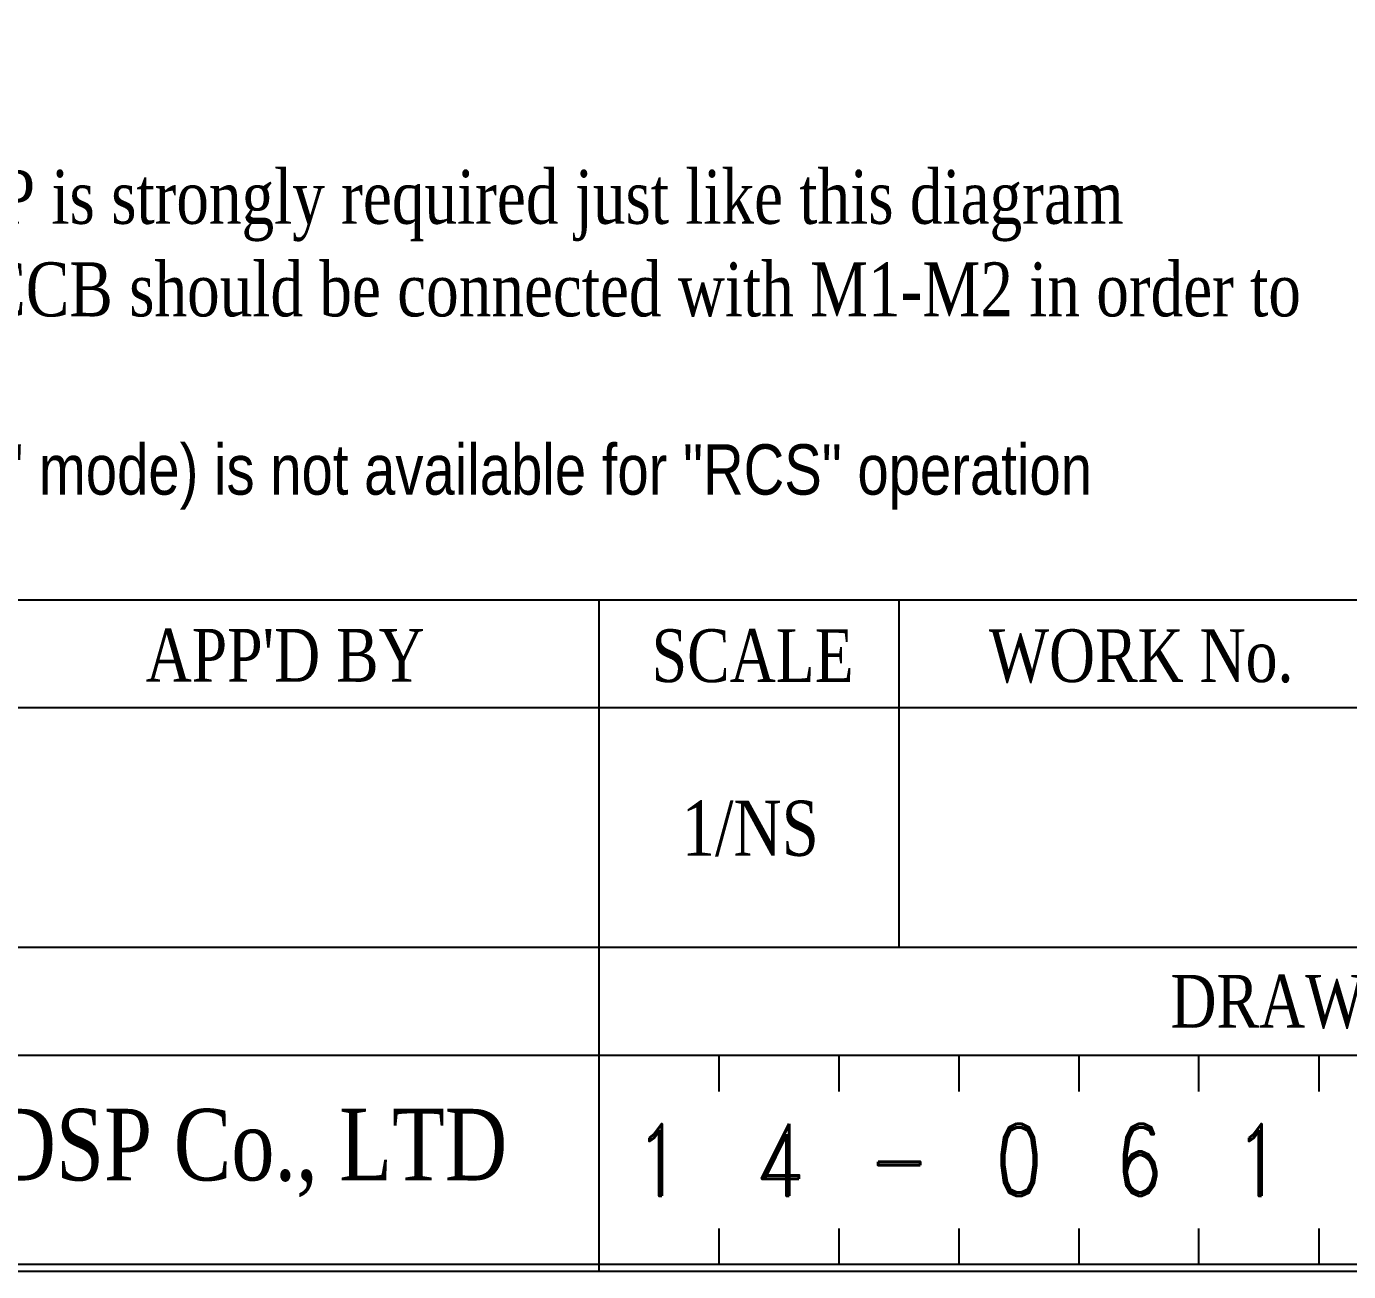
# Model space of a CAD drawing. Header units: millimetres. Extents: x 107 to 2900, y 85 to 3996.
# Drawn here: x 2554.3 to 2673.3, y 2599.5 to 2711.6 of the extents above; entities that cross this region are included whole.
import ezdxf
from ezdxf.enums import TextEntityAlignment as Align

# ---------------------------------------------------------------- set-up
doc = ezdxf.new("R2010")
doc.units = ezdxf.units.MM
doc.layers.add('40', color=4, linetype='Continuous')
doc.layers.add('70', color=7, linetype='Continuous')
doc.styles.add('SD', font='ROMAND.shx', dxfattribs={"width": 0.8})
doc.styles.add('SS', font='batang.ttc', dxfattribs={"width": 0.8})
doc.styles.add('굴림체', font='arial.ttf')

msp = doc.modelspace()

# ---------------------------------------------------------------- linework, layer by layer
at = {"layer": '40', "color": 7}
for p, q in [((2605.848, 2599.484), (2605.848, 2659.964)), ((2632.848, 2628.644), (2632.848, 2659.964)), ((2767.848, 2650.244), (2443.848, 2650.244)), ((2767.416, 2628.644), (2443.848, 2628.644)), ((2767.416, 2618.924), (2443.848, 2618.924)), ((2616.648, 2615.684), (2616.648, 2618.924)), ((2627.448, 2615.684), (2627.448, 2618.924)), ((2638.248, 2615.684), (2638.248, 2618.924)), ((2649.048, 2615.684), (2649.048, 2618.924)), ((2659.848, 2615.684), (2659.848, 2618.924)), ((2670.68, 2615.684), (2670.68, 2618.924)), ((2616.648, 2600.132), (2616.648, 2603.372)), ((2627.448, 2600.132), (2627.448, 2603.372)), ((2638.248, 2600.132), (2638.248, 2603.372)), ((2649.048, 2600.132), (2649.048, 2603.372)), ((2659.848, 2600.132), (2659.848, 2603.372)), ((2670.68, 2600.132), (2670.68, 2603.372))]:
    msp.add_line(p, q, dxfattribs=at)
at = {"layer": '70', "color": 7}
msp.add_line((1947.048, 2659.964), (2767.848, 2659.964), dxfattribs=at)
for points in [[(2767.848, 2599.484), (1947.048, 2599.484), (1947.048, 3182.684), (2767.848, 3182.684)], [(2767.2, 2600.132), (1947.696, 2600.132), (1947.696, 3182.036), (2767.2, 3182.036)]]:
    msp.add_lwpolyline(points, close=True, dxfattribs=at)

# ---------------------------------------------------------------- texts
at = {"color": 0, "style": 'SS', "width": 0.8}
for s, height, p in [('1.The installing position for DSP is strongly required just like this diagram', 4.86, (2477.224, 2693.805)), ('2.b contact of  aux output of MCCB should be connected with M1-M2 in order to ', 4.86, (2477.224, 2685.476)), ('SamWha DSP Co., LTD', 6.4395, (2520.835, 2607.693))]:
    msp.add_text(s, height=height, dxfattribs=at).set_placement(p)
at = {"color": 1, "style": '굴림체', "width": 0.8}
msp.add_text('3.Instant turn-over function("tover" mode) is not available for "RCS" operation', height=4.53341, dxfattribs=at).set_placement((2477.17, 2669.423))
at = {"color": 7, "linetype": 'Continuous', "style": 'SD', "width": 0.8}
for s, p in [('1', (2611.248, 2609.528)), ('4', (2622.048, 2609.528)), ('0', (2643.648, 2609.528)), ('6', (2654.448, 2609.528)), ('1', (2665.248, 2609.528)), ('-', (2632.848, 2609.528))]:
    msp.add_text(s, height=6.48, dxfattribs=at).set_placement(p, align=Align.MIDDLE)
at = {"layer": '40', "color": 7, "style": 'SS', "width": 0.8}
for s, height, p in [("APP'D BY", 4.752, (2577.56, 2652.587)), ('SCALE', 4.752, (2619.658, 2652.555)), ('WORK No.', 4.752, (2654.642, 2652.555)), ('1/NS', 4.968, (2619.439, 2636.914)), ('DRAWING No.', 4.752, (2676.106, 2621.438))]:
    msp.add_text(s, height=height, dxfattribs=at).set_placement(p, align=Align.CENTER)

doc.saveas('drawing.dxf')
